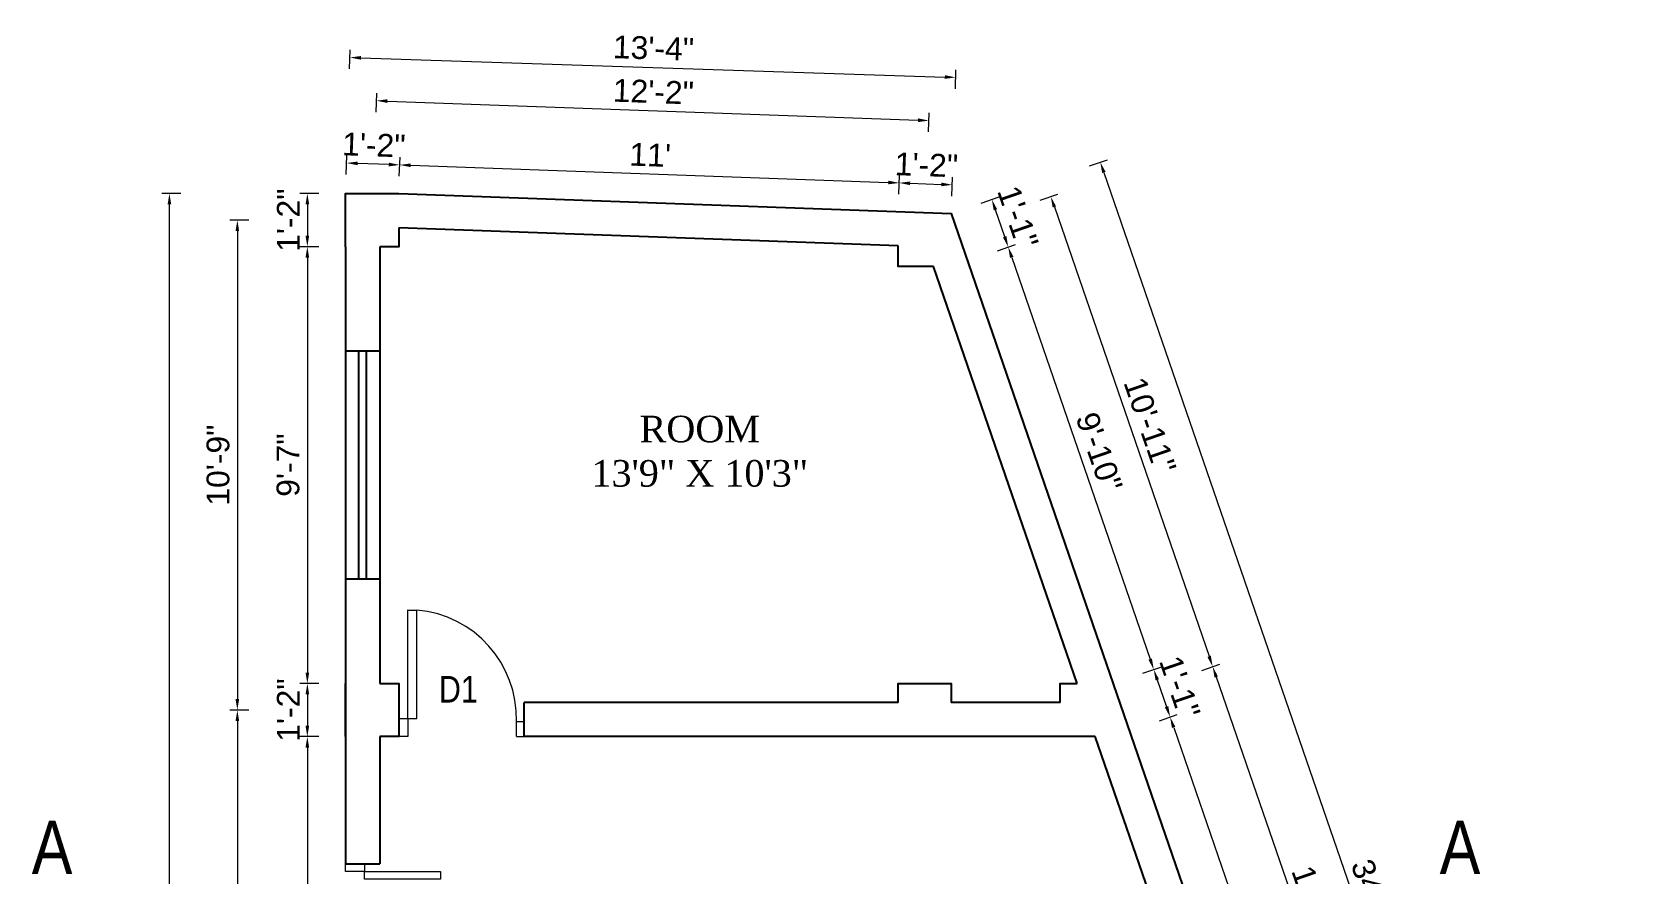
# Model space of a CAD drawing. Header units: inches. Extents: x 352731 to 371558, y -52658 to -39161.
# Drawn here: x 358350.7 to 358770.3, y -50113.2 to -49891.4 of the extents above; entities that cross this region are included whole.
import ezdxf

# ---------------------------------------------------------------- set-up
doc = ezdxf.new("R2010")
doc.units = ezdxf.units.IN
doc.header["$LTSCALE"] = 2
doc.header["$MEASUREMENT"] = 0
doc.header["$PDMODE"] = 34
doc.layers.get('0').update_dxf_attribs({"linetype": 'CONTINUOUS'})
doc.layers.get('DEFPOINTS').update_dxf_attribs({"color": 141, "linetype": 'CONTINUOUS'})
doc.layers.add('dimension', color=160, linetype='CONTINUOUS', lineweight=15)
doc.layers.add('steps', color=253, linetype='CONTINUOUS', lineweight=20)
doc.styles.add('Lettring Text', font='arial.ttf')
doc.styles.get("Standard").update_dxf_attribs({"font": 'ARIALN.TTF'})
doc.dimstyles.new('Copy of Standard', dxfattribs={"dimtxt": 6, "dimasz": 2.875, "dimexe": 2, "dimexo": 4, "dimgap": 2, "dimtad": 1, "dimdec": 0, "dimrnd": 1, "dimzin": 0, "dimdsep": 46, "dimlunit": 4, "dimtxsty": 'Lettring Text', "dimcen": 0.1, "dimclrd": 7, "dimclre": 7, "dimclrt": 7, "dimazin": 0, "dimtfac": 0.645, "dimtdec": 0, "dimtmove": 1, "dimatfit": 0, "dimfxl": 3, "dimfxlon": 1, "dimtfillclr": 256, "dimtolj": 1, "dimtzin": 0, "dimlwd": -1, "dimlwe": -1, "dimarcsym": 2})

# ---------------------------------------------------------------- blocks, each defined once
blk = doc.blocks.new('*D610')
at = {"layer": 'DEFPOINTS', "color": 0, "ltscale": 0.5, "transparency": 16777216}
for p in [(358433.62, -49925.92), (358433.33, -49933.97), (358447.33, -49933.97)]:
    blk.add_point(p, dxfattribs=at)
at = {"layer": 'steps', "color": 7, "ltscale": 0.5, "transparency": 16777216}
for p, q in [((358433.51, -49928.92), (358433.69, -49923.92)), ((358447.49, -49929.42), (358447.67, -49924.42)), ((358444.73, -49926.32), (358436.49, -49926.02))]:
    blk.add_line(p, q, dxfattribs=at)
for points in [[(358436.51, -49925.54), (358436.48, -49926.5), (358433.62, -49925.92)], [(358444.75, -49925.84), (358444.71, -49926.8), (358447.6, -49926.42)]]:
    blk.add_solid(points, dxfattribs=at)
at = {"layer": 'steps', "color": 7, "ltscale": 0.5, "transparency": 16777216, "insert": (358440.79, -49921.16), "char_height": 6, "attachment_point": 5, "rotation": 357.9379, "style": 'Lettring Text'}
blk.add_mtext('\\A1;1\'-2"', dxfattribs=at)
blk = doc.blocks.new('*D611')
at = {"layer": 'DEFPOINTS', "color": 0, "ltscale": 0.5, "transparency": 16777216}
for p in [(358579.12, -49931.16), (358447.33, -49933.97), (358578.83, -49939.2)]:
    blk.add_point(p, dxfattribs=at)
at = {"layer": 'steps', "color": 7, "ltscale": 0.5, "transparency": 16777216}
for p, q in [((358447.49, -49929.42), (358447.67, -49924.42)), ((358450.47, -49926.52), (358576.24, -49931.05)), ((358579.01, -49934.16), (358579.19, -49929.16))]:
    blk.add_line(p, q, dxfattribs=at)
for points in [[(358450.49, -49926.05), (358450.46, -49927), (358447.6, -49926.42)], [(358576.26, -49930.57), (358576.23, -49931.53), (358579.12, -49931.16)]]:
    blk.add_solid(points, dxfattribs=at)
at = {"layer": 'steps', "color": 7, "ltscale": 0.5, "transparency": 16777216, "insert": (358513.54, -49923.78), "char_height": 6, "attachment_point": 5, "rotation": 357.9379, "style": 'Lettring Text'}
blk.add_mtext("\\A1;11'", dxfattribs=at)
blk = doc.blocks.new('*D604')
at = {"layer": 'DEFPOINTS', "color": 0, "ltscale": 0.5, "transparency": 16777216}
for p in [(358593.1, -49931.66), (358578.83, -49939.2), (358592.83, -49939.2)]:
    blk.add_point(p, dxfattribs=at)
at = {"layer": 'steps', "color": 7, "ltscale": 0.5, "transparency": 16777216}
for p, q in [((358579.01, -49934.16), (358579.19, -49929.16)), ((358581.99, -49931.26), (358590.23, -49931.56)), ((358592.99, -49934.66), (358593.17, -49929.66))]:
    blk.add_line(p, q, dxfattribs=at)
for points in [[(358582.01, -49930.78), (358581.97, -49931.74), (358579.12, -49931.16)], [(358590.24, -49931.08), (358590.21, -49932.04), (358593.1, -49931.66)]]:
    blk.add_solid(points, dxfattribs=at)
at = {"layer": 'steps', "color": 7, "ltscale": 0.5, "transparency": 16777216, "insert": (358586.29, -49926.4), "char_height": 6, "attachment_point": 5, "rotation": 357.9379, "style": 'Lettring Text'}
blk.add_mtext('\\A1;1\'-2"', dxfattribs=at)
blk = doc.blocks.new('*D605')
at = {"layer": 'DEFPOINTS', "color": 0, "ltscale": 0.5, "transparency": 16777216}
for p in [(358586.96, -49914.75), (358440.33, -49940.97), (358585.83, -49946.2)]:
    blk.add_point(p, dxfattribs=at)
at = {"layer": 'steps', "color": 7, "ltscale": 0.5, "transparency": 16777216}
for p, q in [((358441.35, -49912.51), (358441.53, -49907.52)), ((358444.34, -49909.62), (358584.09, -49914.65)), ((358586.85, -49917.75), (358587.03, -49912.75))]:
    blk.add_line(p, q, dxfattribs=at)
for points in [[(358444.35, -49909.14), (358444.32, -49910.1), (358441.46, -49909.51)], [(358584.1, -49914.17), (358584.07, -49915.13), (358586.96, -49914.75)]]:
    blk.add_solid(points, dxfattribs=at)
at = {"layer": 'steps', "color": 7, "ltscale": 0.5, "transparency": 16777216, "insert": (358514.39, -49907.13), "char_height": 6, "attachment_point": 5, "rotation": 357.9379, "style": 'Lettring Text'}
blk.add_mtext('\\A1;12\'-2"', dxfattribs=at)
blk = doc.blocks.new('*D606')
at = {"layer": 'DEFPOINTS', "color": 0, "ltscale": 0.5, "transparency": 16777216}
for p in [(358594, -49903.37), (358433.33, -49933.97), (358592.83, -49939.2)]:
    blk.add_point(p, dxfattribs=at)
at = {"layer": 'steps', "color": 7, "ltscale": 0.5, "transparency": 16777216}
for p, q in [((358434.41, -49901.13), (358434.57, -49896.14)), ((358437.38, -49898.23), (358591.13, -49903.28)), ((358593.91, -49906.37), (358594.07, -49901.37))]:
    blk.add_line(p, q, dxfattribs=at)
for points in [[(358437.4, -49897.75), (358437.36, -49898.71), (358434.51, -49898.13)], [(358591.15, -49902.8), (358591.12, -49903.76), (358594, -49903.37)]]:
    blk.add_solid(points, dxfattribs=at)
at = {"layer": 'steps', "color": 7, "ltscale": 0.5, "transparency": 16777216, "insert": (358514.42, -49895.69), "char_height": 6, "attachment_point": 5, "rotation": 358.1187, "style": 'Lettring Text'}
blk.add_mtext('\\A1;13\'-4"', dxfattribs=at)
blk = doc.blocks.new('*D621')
at = {"layer": 'DEFPOINTS', "color": 0, "ltscale": 0.5, "transparency": 16777216}
for p in [(358585.83, -49946.2), (358661.66, -50058.54), (358628.46, -50069.98)]:
    blk.add_point(p, dxfattribs=at)
at = {"layer": 'steps', "color": 7, "ltscale": 0.5, "transparency": 16777216}
for p, q in [((358616.2, -49935.74), (358620.93, -49934.12)), ((358619.97, -49937.49), (358660.73, -50055.82)), ((358658.83, -50059.52), (358663.56, -50057.89))]:
    blk.add_line(p, q, dxfattribs=at)
for points in [[(358620.42, -49937.33), (358619.52, -49937.64), (358619.04, -49934.77)], [(358661.18, -50055.66), (358660.27, -50055.98), (358661.66, -50058.54)]]:
    blk.add_solid(points, dxfattribs=at)
at = {"layer": 'steps', "color": 7, "ltscale": 0.5, "transparency": 16777216, "insert": (358645.14, -49995), "char_height": 6, "attachment_point": 5, "rotation": 289.0044, "style": 'Lettring Text'}
blk.add_mtext('\\A1;10\'-11"', dxfattribs=at)
blk = doc.blocks.new('*D631')
at = {"layer": 'DEFPOINTS', "color": 0, "ltscale": 0.5, "transparency": 16777216}
for p in [(358433.33, -49933.97), (358423.27, -49947.97), (358433.33, -49947.97)]:
    blk.add_point(p, dxfattribs=at)
at = {"layer": 'steps', "color": 7, "ltscale": 0.5, "transparency": 16777216}
for p, q in [((358426.27, -49933.97), (358421.27, -49933.97)), ((358423.27, -49936.84), (358423.27, -49945.09)), ((358426.27, -49947.97), (358421.27, -49947.97))]:
    blk.add_line(p, q, dxfattribs=at)
for points in [[(358422.79, -49936.84), (358423.75, -49936.84), (358423.27, -49933.97)], [(358422.79, -49945.09), (358423.75, -49945.09), (358423.27, -49947.97)]]:
    blk.add_solid(points, dxfattribs=at)
at = {"layer": 'steps', "color": 7, "ltscale": 0.5, "transparency": 16777216, "insert": (358418.26, -49940.97), "char_height": 6, "attachment_point": 5, "rotation": 90, "style": 'Lettring Text'}
blk.add_mtext('\\A1;1\'-2"', dxfattribs=at)
blk = doc.blocks.new('*D632')
at = {"layer": 'DEFPOINTS', "color": 0, "ltscale": 0.5, "transparency": 16777216}
for p in [(358433.33, -49947.97), (358423.27, -50062.98), (358433.33, -50062.98)]:
    blk.add_point(p, dxfattribs=at)
at = {"layer": 'steps', "color": 7, "ltscale": 0.5, "transparency": 16777216}
for p, q in [((358426.27, -49947.97), (358421.27, -49947.97)), ((358423.27, -49950.84), (358423.27, -50060.1)), ((358426.27, -50062.98), (358421.27, -50062.98))]:
    blk.add_line(p, q, dxfattribs=at)
for points in [[(358422.79, -49950.84), (358423.75, -49950.84), (358423.27, -49947.97)], [(358422.79, -50060.1), (358423.75, -50060.1), (358423.27, -50062.98)]]:
    blk.add_solid(points, dxfattribs=at)
at = {"layer": 'steps', "color": 7, "ltscale": 0.5, "transparency": 16777216, "insert": (358418.2, -50005.47), "char_height": 6, "attachment_point": 5, "rotation": 90, "style": 'Lettring Text'}
blk.add_mtext('\\A1;9\'-7"', dxfattribs=at)
blk = doc.blocks.new('*D633')
at = {"layer": 'DEFPOINTS', "color": 0, "ltscale": 0.5, "transparency": 16777216}
for p in [(358433.33, -50062.98), (358423.27, -50076.98), (358433.33, -50076.98)]:
    blk.add_point(p, dxfattribs=at)
at = {"layer": 'steps', "color": 7, "ltscale": 0.5, "transparency": 16777216}
for p, q in [((358426.27, -50062.98), (358421.27, -50062.98)), ((358423.27, -50065.85), (358423.27, -50074.1)), ((358426.27, -50076.98), (358421.27, -50076.98))]:
    blk.add_line(p, q, dxfattribs=at)
for points in [[(358422.79, -50065.85), (358423.75, -50065.85), (358423.27, -50062.98)], [(358422.79, -50074.1), (358423.75, -50074.1), (358423.27, -50076.98)]]:
    blk.add_solid(points, dxfattribs=at)
at = {"layer": 'steps', "color": 7, "ltscale": 0.5, "transparency": 16777216, "insert": (358418.26, -50069.98), "char_height": 6, "attachment_point": 5, "rotation": 90, "style": 'Lettring Text'}
blk.add_mtext('\\A1;1\'-2"', dxfattribs=at)
blk = doc.blocks.new('*D634')
at = {"layer": 'DEFPOINTS', "color": 0, "ltscale": 0.5, "transparency": 16777216}
for p in [(358433.33, -50076.98), (358423.27, -50191.98), (358433.33, -50191.98)]:
    blk.add_point(p, dxfattribs=at)
at = {"layer": 'steps', "color": 7, "ltscale": 0.5, "transparency": 16777216}
for p, q in [((358426.27, -50076.98), (358421.27, -50076.98)), ((358423.27, -50079.85), (358423.27, -50189.1)), ((358426.27, -50191.98), (358421.27, -50191.98))]:
    blk.add_line(p, q, dxfattribs=at)
for points in [[(358422.79, -50079.85), (358423.75, -50079.85), (358423.27, -50076.98)], [(358422.79, -50189.1), (358423.75, -50189.1), (358423.27, -50191.98)]]:
    blk.add_solid(points, dxfattribs=at)
at = {"layer": 'steps', "color": 7, "ltscale": 0.5, "transparency": 16777216, "insert": (358418.2, -50134.48), "char_height": 6, "attachment_point": 5, "rotation": 90, "style": 'Lettring Text'}
blk.add_mtext('\\A1;9\'-7"', dxfattribs=at)
blk = doc.blocks.new('*D638')
at = {"layer": 'DEFPOINTS', "color": 0, "ltscale": 0.5, "transparency": 16777216}
for p in [(358440.33, -49940.97), (358404.84, -50069.98), (358440.33, -50069.98)]:
    blk.add_point(p, dxfattribs=at)
at = {"layer": 'steps', "color": 7, "ltscale": 0.5, "transparency": 16777216}
for p, q in [((358407.84, -49940.97), (358402.84, -49940.97)), ((358404.84, -49943.84), (358404.84, -50067.1)), ((358407.84, -50069.98), (358402.84, -50069.98))]:
    blk.add_line(p, q, dxfattribs=at)
for points in [[(358404.36, -49943.84), (358405.31, -49943.84), (358404.84, -49940.97)], [(358404.36, -50067.1), (358405.31, -50067.1), (358404.84, -50069.98)]]:
    blk.add_solid(points, dxfattribs=at)
at = {"layer": 'steps', "color": 7, "ltscale": 0.5, "transparency": 16777216, "insert": (358399.77, -50005.47), "char_height": 6, "attachment_point": 5, "rotation": 90, "style": 'Lettring Text'}
blk.add_mtext('\\A1;10\'-9"', dxfattribs=at)
blk = doc.blocks.new('*D639')
at = {"layer": 'DEFPOINTS', "color": 0, "ltscale": 0.5, "transparency": 16777216}
for p in [(358440.33, -50069.98), (358404.84, -50198.98), (358440.33, -50198.98)]:
    blk.add_point(p, dxfattribs=at)
at = {"layer": 'steps', "color": 7, "ltscale": 0.5, "transparency": 16777216}
for p, q in [((358407.84, -50069.98), (358402.84, -50069.98)), ((358404.84, -50072.85), (358404.84, -50196.1)), ((358407.84, -50198.98), (358402.84, -50198.98))]:
    blk.add_line(p, q, dxfattribs=at)
for points in [[(358404.36, -50072.85), (358405.31, -50072.85), (358404.84, -50069.98)], [(358404.36, -50196.1), (358405.31, -50196.1), (358404.84, -50198.98)]]:
    blk.add_solid(points, dxfattribs=at)
at = {"layer": 'steps', "color": 7, "ltscale": 0.5, "transparency": 16777216, "insert": (358399.77, -50134.48), "char_height": 6, "attachment_point": 5, "rotation": 90, "style": 'Lettring Text'}
blk.add_mtext('\\A1;10\'-9"', dxfattribs=at)
blk = doc.blocks.new('*D641')
at = {"layer": 'DEFPOINTS', "color": 0, "ltscale": 0.5, "transparency": 16777216}
for p in [(358386.95, -49933.97), (358433.33, -49933.97), (358433.33, -50334.98)]:
    blk.add_point(p, dxfattribs=at)
at = {"layer": 'steps', "color": 7, "ltscale": 0.5, "transparency": 16777216}
for p, q in [((358389.95, -49933.97), (358384.95, -49933.97)), ((358386.95, -50332.1), (358386.95, -49936.84)), ((358389.95, -50334.98), (358384.95, -50334.98))]:
    blk.add_line(p, q, dxfattribs=at)
for points in [[(358386.47, -49936.84), (358387.43, -49936.84), (358386.95, -49933.97)], [(358386.47, -50332.1), (358387.43, -50332.1), (358386.95, -50334.98)]]:
    blk.add_solid(points, dxfattribs=at)
at = {"layer": 'steps', "color": 7, "ltscale": 0.5, "transparency": 16777216, "insert": (358381.88, -50134.47), "char_height": 6, "attachment_point": 5, "rotation": 90, "style": 'Lettring Text'}
blk.add_mtext('\\A1;33\'-5"', dxfattribs=at)
blk = doc.blocks.new('*D642')
at = {"layer": 'DEFPOINTS', "color": 0, "ltscale": 0.5, "transparency": 16777216}
for p in [(358592.83, -49953.2), (358646.14, -50059.3), (358635.46, -50062.98)]:
    blk.add_point(p, dxfattribs=at)
at = {"layer": 'steps', "color": 7, "ltscale": 0.5, "transparency": 16777216}
for p, q in [((358604.99, -49949.02), (358609.72, -49947.39)), ((358608.76, -49950.76), (358645.21, -50056.58)), ((358643.31, -50060.27), (358648.03, -50058.64))]:
    blk.add_line(p, q, dxfattribs=at)
for points in [[(358609.21, -49950.6), (358608.31, -49950.91), (358607.82, -49948.04)], [(358645.66, -50056.42), (358644.75, -50056.73), (358646.14, -50059.3)]]:
    blk.add_solid(points, dxfattribs=at)
at = {"layer": 'steps', "color": 7, "ltscale": 0.5, "transparency": 16777216, "insert": (358631.77, -50002.02), "char_height": 6, "attachment_point": 5, "rotation": 289.0044, "style": 'Lettring Text'}
blk.add_mtext('\\A1;9\'-10"', dxfattribs=at)
blk = doc.blocks.new('*D643')
at = {"layer": 'DEFPOINTS', "color": 0, "ltscale": 0.5, "transparency": 16777216}
for p in [(358635.46, -50062.98), (358650.45, -50071.81), (358635.46, -50076.98)]:
    blk.add_point(p, dxfattribs=at)
at = {"layer": 'steps', "color": 7, "ltscale": 0.5, "transparency": 16777216}
for p, q in [((358643.31, -50060.27), (358648.03, -50058.64)), ((358647.08, -50062.01), (358649.52, -50069.09)), ((358647.62, -50072.79), (358652.34, -50071.16))]:
    blk.add_line(p, q, dxfattribs=at)
for points in [[(358647.53, -50061.86), (358646.63, -50062.17), (358646.14, -50059.3)], [(358649.97, -50068.94), (358649.06, -50069.25), (358650.45, -50071.81)]]:
    blk.add_solid(points, dxfattribs=at)
at = {"layer": 'steps', "color": 7, "ltscale": 0.5, "transparency": 16777216, "insert": (358653.04, -50063.92), "char_height": 6, "attachment_point": 5, "rotation": 289.0044, "style": 'Lettring Text'}
blk.add_mtext('\\A1;1\'-1"', dxfattribs=at)
blk = doc.blocks.new('*D644')
at = {"layer": 'DEFPOINTS', "color": 0, "ltscale": 0.5, "transparency": 16777216}
for p in [(358635.46, -50076.98), (358690.57, -50188.3), (358679.89, -50191.98)]:
    blk.add_point(p, dxfattribs=at)
at = {"layer": 'steps', "color": 7, "ltscale": 0.5, "transparency": 16777216}
for p, q in [((358647.62, -50072.79), (358652.34, -50071.16)), ((358651.39, -50074.53), (358689.64, -50185.58)), ((358687.74, -50189.27), (358692.46, -50187.64))]:
    blk.add_line(p, q, dxfattribs=at)
for points in [[(358651.84, -50074.37), (358650.94, -50074.69), (358650.45, -50071.81)], [(358690.09, -50185.42), (358689.18, -50185.73), (358690.57, -50188.3)]]:
    blk.add_solid(points, dxfattribs=at)
at = {"layer": 'steps', "color": 7, "ltscale": 0.5, "transparency": 16777216, "insert": (358675.3, -50128.4), "char_height": 6, "attachment_point": 5, "rotation": 289.0044, "style": 'Lettring Text'}
blk.add_mtext('\\A1;10\'-3"', dxfattribs=at)
blk = doc.blocks.new('*D648')
at = {"layer": 'DEFPOINTS', "color": 0, "ltscale": 0.5, "transparency": 16777216}
for p in [(358603.51, -49935.52), (358592.83, -49939.2), (358592.83, -49953.2)]:
    blk.add_point(p, dxfattribs=at)
at = {"layer": 'steps', "color": 7, "ltscale": 0.5, "transparency": 16777216}
for p, q in [((358600.68, -49936.5), (358605.41, -49934.87)), ((358606.89, -49945.32), (358604.45, -49938.24)), ((358604.99, -49949.02), (358609.72, -49947.39))]:
    blk.add_line(p, q, dxfattribs=at)
for points in [[(358604.9, -49938.09), (358604, -49938.4), (358603.51, -49935.52)], [(358607.34, -49945.16), (358606.44, -49945.48), (358607.82, -49948.04)]]:
    blk.add_solid(points, dxfattribs=at)
at = {"layer": 'steps', "color": 7, "ltscale": 0.5, "transparency": 16777216, "insert": (358610.41, -49940.15), "char_height": 6, "attachment_point": 5, "rotation": 289.0044, "style": 'Lettring Text'}
blk.add_mtext('\\A1;1\'-1"', dxfattribs=at)
blk = doc.blocks.new('*D649')
at = {"layer": 'DEFPOINTS', "color": 0, "ltscale": 0.5, "transparency": 16777216}
for p in [(358628.46, -50069.98), (358706.09, -50187.54), (358672.89, -50198.98)]:
    blk.add_point(p, dxfattribs=at)
at = {"layer": 'steps', "color": 7, "ltscale": 0.5, "transparency": 16777216}
for p, q in [((358658.83, -50059.52), (358663.56, -50057.89)), ((358662.6, -50061.26), (358705.16, -50184.82)), ((358703.26, -50188.52), (358707.98, -50186.89))]:
    blk.add_line(p, q, dxfattribs=at)
for points in [[(358663.05, -50061.1), (358662.15, -50061.41), (358661.66, -50058.54)], [(358705.61, -50184.66), (358704.7, -50184.98), (358706.09, -50187.54)]]:
    blk.add_solid(points, dxfattribs=at)
at = {"layer": 'steps', "color": 7, "ltscale": 0.5, "transparency": 16777216, "insert": (358688.62, -50121.41), "char_height": 6, "attachment_point": 5, "rotation": 289.0044, "style": 'Lettring Text'}
blk.add_mtext('\\A1;11\'-4"', dxfattribs=at)
blk = doc.blocks.new('*D651')
at = {"layer": 'DEFPOINTS', "color": 0, "ltscale": 0.5, "transparency": 16777216}
for p in [(358592.83, -49939.2), (358768.38, -50321.46), (358729.14, -50334.98)]:
    blk.add_point(p, dxfattribs=at)
at = {"layer": 'steps', "color": 7, "ltscale": 0.5, "transparency": 16777216}
for p, q in [((358629.23, -49926.67), (358633.96, -49925.04)), ((358633.01, -49928.41), (358767.44, -50318.74)), ((358765.54, -50322.44), (358770.27, -50320.81))]:
    blk.add_line(p, q, dxfattribs=at)
for points in [[(358633.46, -49928.25), (358632.55, -49928.56), (358632.07, -49925.69)], [(358767.9, -50318.59), (358766.99, -50318.9), (358768.38, -50321.46)]]:
    blk.add_solid(points, dxfattribs=at)
at = {"layer": 'steps', "color": 7, "ltscale": 0.5, "transparency": 16777216, "insert": (358705.01, -50121.92), "char_height": 6, "attachment_point": 5, "rotation": 289.0044, "style": 'Lettring Text'}
blk.add_mtext('\\A1;34\'-11"', dxfattribs=at)

msp = doc.modelspace()

# ---------------------------------------------------------------- linework, layer by layer
at = {"color": 2, "ltscale": 0.5, "true_color": 0xf1eb1f}
for p, q in [((358578.83, -49947.71), (358447.33, -49942.97)), ((358625.94, -50062.98), (358588.13, -49953.2)), ((358670.37, -50191.98), (358630.76, -50076.98))]:
    msp.add_line(p, q, dxfattribs=at)
at = {"ltscale": 0.5}
for p, q in [((358433.33, -49947.97), (358433.33, -50110.48)), ((358442.33, -49947.97), (358442.33, -50062.98)), ((358442.33, -49975.47), (358433.33, -49975.47)), ((358436.83, -50035.47), (358436.83, -49975.47)), ((358438.83, -50035.47), (358438.83, -49975.47)), ((358442.33, -50035.47), (358433.33, -50035.47)), ((358578.83, -50067.98), (358480.33, -50067.98)), ((358480.33, -50076.98), (358480.33, -50067.98)), ((358621.46, -50067.98), (358592.83, -50067.98)), ((358442.33, -50076.98), (358442.33, -50110.48)), ((358630.76, -50076.98), (358480.33, -50076.98)), ((358433.33, -50110.48), (358442.33, -50110.48))]:
    msp.add_line(p, q, dxfattribs=at)
for points in [[(358433.33, -49947.97), (358433.33, -49933.97), (358447.33, -49933.97)], [(358447.33, -49933.97), (358592.83, -49939.2), (358729.14, -50334.98)], [(358447.33, -49942.97), (358447.33, -49947.97), (358442.33, -49947.97)], [(358588.13, -49953.2), (358578.83, -49953.2), (358578.83, -49947.71)], [(358433.33, -50076.98), (358433.33, -50062.98)], [(358442.33, -50062.98), (358447.33, -50062.98), (358447.33, -50076.98), (358442.33, -50076.98)], [(358578.83, -50067.98), (358578.83, -50062.98), (358592.83, -50062.98), (358592.83, -50067.98)], [(358621.46, -50067.98), (358621.46, -50062.98), (358625.94, -50062.98)], [(358592.83, -50076.98), (358592.83, -50076.98), (358578.83, -50076.98)], [(358630.76, -50076.98), (358621.46, -50076.98)]]:
    msp.add_lwpolyline(points, dxfattribs=at)
at = {"layer": 'dimension', "ltscale": 7}
for p, q in [((358449.73, -50072.18), (358449.73, -50043.57)), ((358449.73, -50043.67), (358452.13, -50043.67)), ((358452.13, -50072.18), (358452.13, -50043.67)), ((358447.33, -50072.18), (358449.73, -50072.18)), ((358447.33, -50076.98), (358447.33, -50072.18)), ((358449.73, -50072.18), (358449.73, -50076.98)), ((358449.73, -50072.18), (358452.13, -50072.18)), ((358478.33, -50076.98), (358478.33, -50072.98)), ((358478.33, -50072.98), (358480.33, -50072.98)), ((358480.33, -50076.98), (358480.33, -50072.98)), ((358449.73, -50076.98), (358447.33, -50076.98)), ((358478.33, -50076.98), (358480.33, -50076.98))]:
    msp.add_line(p, q, dxfattribs=at)
msp.add_arc((358449.73, -50072.18), 28.61, 358.3977, 85.1882, dxfattribs=at)
at = {"layer": 'steps', "color": 7, "ltscale": 0.3}
for points in [[(358438.33, -50110.48), (358438.33, -50112.48), (358433.33, -50112.48), (358433.33, -50110.48)], [(358438.33, -50112.48), (358458.33, -50112.48), (358458.33, -50114.48), (358438.33, -50114.48)]]:
    msp.add_lwpolyline(points, close=True, dxfattribs=at)

# ---------------------------------------------------------------- texts
at = {"color": 7, "linetype": 'ByBlock', "lineweight": 5, "char_height": 14, "width": 26.5803, "attachment_point": 3}
for insert in [(358361.4, -50099.13), (358732.13, -50099.13)]:
    msp.add_mtext('A', dxfattribs=dict(at, insert=insert))
at = {"layer": 'steps', "color": 7, "ltscale": 0.3, "insert": (358526.61, -49992.47), "char_height": 7, "width": 55.268, "attachment_point": 2}
msp.add_mtext('{\\fTimes New Roman|b0|i0|c0|p18;ROOM\\P13\'9" X 10\'3"}', dxfattribs=at)
at = {"layer": 'steps', "color": 7, "ltscale": 0.3, "insert": (358463.03, -50068), "char_height": 7, "attachment_point": 8}
msp.add_mtext_dynamic_manual_height_columns('{\\W1;D1}', width=18.6213, gutter_width=40, heights=[0], dxfattribs=at)

# ---------------------------------------------------------------- dimensions: what is measured, and where the dimension line sits
at = {"layer": 'steps', "ltscale": 0.5}
for p1, p2, distance, picture, middle in [((358433.33, -49933.97), (358592.83, -49939.2), 35.85, '*D606', (358514.42, -49895.69)), ((358440.33, -49940.97), (358585.83, -49946.2), 31.47, '*D605', (358514.39, -49907.13)), ((358592.83, -49939.2), (358729.14, -50334.98), 41.51, '*D651', (358705.01, -50121.92)), ((358585.83, -49946.2), (358628.46, -50069.98), 35.12, '*D621', (358645.14, -49995))]:
    dim = msp.add_aligned_dim(p1=p1, p2=p2, distance=distance, dimstyle='Copy of Standard', dxfattribs=at)
    dim.commit()
    dim.dimension.update_dxf_attribs({"geometry": picture, "text_midpoint": middle})
for base, p1, p2, angle, picture, middle in [((358433.62, -49925.92), (358447.33, -49933.97), (358433.33, -49933.97), 177.9379, '*D610', (358440.61, -49926.17)), ((358593.1, -49931.66), (358578.83, -49939.2), (358592.83, -49939.2), 177.9379, '*D604', (358586.11, -49931.41)), ((358423.27, -49947.97), (358433.33, -49933.97), (358433.33, -49947.97), 90, '*D631', (358423.27, -49940.97)), ((358603.51, -49935.52), (358592.83, -49953.2), (358592.83, -49939.2), 109.0044, '*D648', (358605.67, -49941.78)), ((358650.45, -50071.81), (358635.46, -50062.98), (358635.46, -50076.98), 109.0044, '*D643', (358648.3, -50065.55)), ((358423.27, -50076.98), (358433.33, -50062.98), (358433.33, -50076.98), 90, '*D633', (358423.27, -50069.98))]:
    dim = msp.add_linear_dim(base=base, p1=p1, p2=p2, angle=angle, dimstyle='Copy of Standard', dxfattribs=at)
    dim.commit()
    dim.dimension.update_dxf_attribs({"geometry": picture, "text_midpoint": middle, "dimtype": 160})
for base, p1, p2, angle, picture, middle in [((358579.12, -49931.16), (358447.33, -49933.97), (358578.83, -49939.2), 177.9379, '*D611', (358513.54, -49923.78)), ((358386.95, -49933.97), (358433.33, -50334.98), (358433.33, -49933.97), 90, '*D641', (358381.88, -50134.47)), ((358404.84, -50069.98), (358440.33, -49940.97), (358440.33, -50069.98), 90, '*D638', (358399.77, -50005.47)), ((358423.27, -50062.98), (358433.33, -49947.97), (358433.33, -50062.98), 90, '*D632', (358418.2, -50005.47)), ((358646.14, -50059.3), (358592.83, -49953.2), (358635.46, -50062.98), 109.0044, '*D642', (358631.77, -50002.02)), ((358706.09, -50187.54), (358628.46, -50069.98), (358672.89, -50198.98), 109.0044, '*D649', (358688.62, -50121.41)), ((358404.84, -50198.98), (358440.33, -50069.98), (358440.33, -50198.98), 90, '*D639', (358399.77, -50134.48)), ((358690.57, -50188.3), (358635.46, -50076.98), (358679.89, -50191.98), 109.0044, '*D644', (358675.3, -50128.4)), ((358423.27, -50191.98), (358433.33, -50076.98), (358433.33, -50191.98), 90, '*D634', (358418.2, -50134.48))]:
    dim = msp.add_linear_dim(base=base, p1=p1, p2=p2, angle=angle, dimstyle='Copy of Standard', dxfattribs=at)
    dim.commit()
    dim.dimension.update_dxf_attribs({"geometry": picture, "text_midpoint": middle})

doc.saveas('drawing.dxf')
